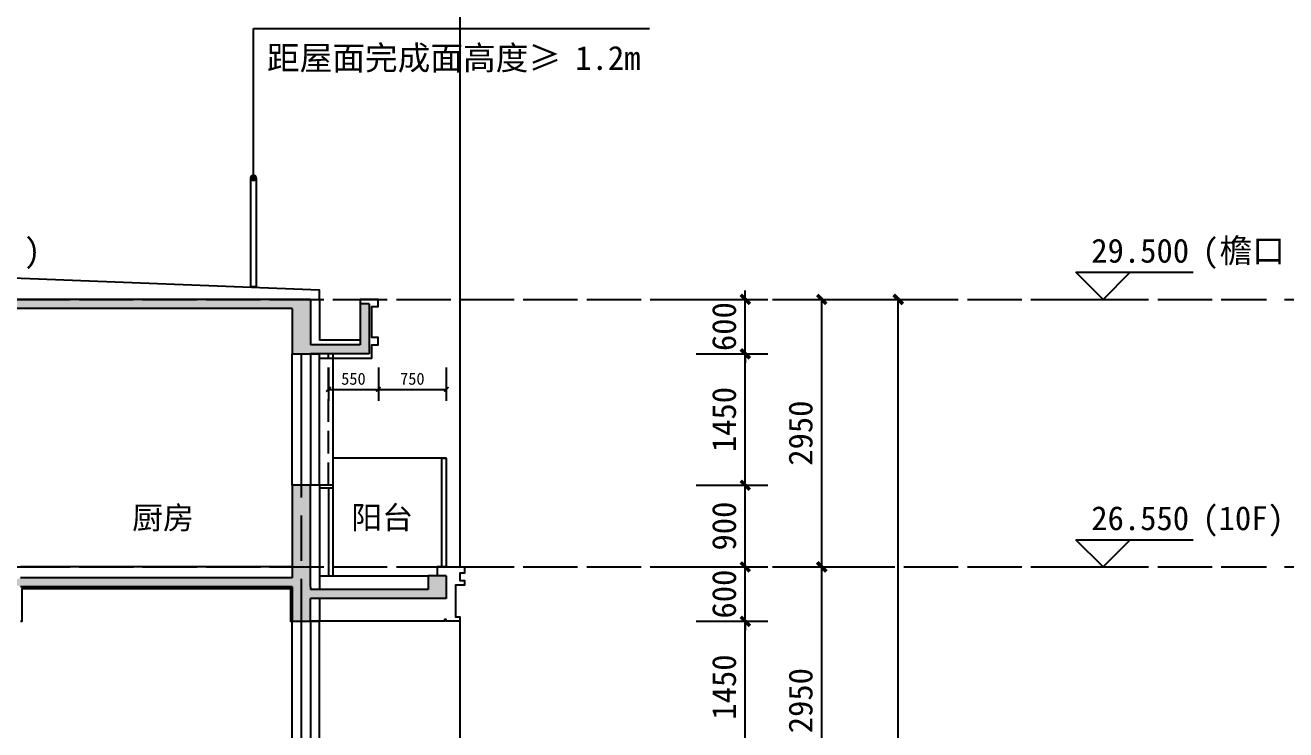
# Model space of a CAD drawing. Extents: x 646072 to 1012572, y -46617 to 16093.
# Drawn here: x 970542 to 984451, y -5198 to 2572 of the extents above; entities that cross this region are included whole.
import ezdxf
from ezdxf.enums import TextEntityAlignment as Align

# ---------------------------------------------------------------- set-up
doc = ezdxf.new("R2010")
doc.units = 0
doc.header["$LTSCALE"] = 1000
doc.header["$MEASUREMENT"] = 0
for name, pattern in [('3#楼-HZS$0$3#楼-HZS$0$__DASH', [0.35, 0.25, -0.1]), ('3#楼-HZS$0$DASH', [0.35, 0.25, -0.1]), ('3#楼-HZS$0$DOTE', [2.42, 2, -0.2, 0.02, -0.2]), ('DASH', [0.35, 0.25, -0.1])]:
    doc.linetypes.add(name, pattern=pattern)
doc.layers.get('Defpoints').update_dxf_attribs({"color": 4, "linetype": 'DASH'})
for name, color, linetype in [('3#楼-HZS$0$3#楼-HZS$0$A-ANNO-DIMS', 3, 'Continuous'), ('3#楼-HZS$0$3#楼-HZS$0$A-ANNO-NOTE', 3, 'Continuous'), ('3#楼-HZS$0$3#楼-HZS$0$A-ANNO-TEXT', 7, 'Continuous'), ('3#楼-HZS$0$3#楼-HZS$0$A-FLOR-HRAL', 71, 'Continuous'), ('3#楼-HZS$0$3#楼-HZS$0$DIM_ELEV', 3, 'Continuous'), ('3#楼-HZS$0$3#楼-HZS$0$DOTE', 1, '3#楼-HZS$0$DOTE'), ('3#楼-HZS$0$3#楼-HZS$0$PUB_DIM', 3, 'Continuous'), ('3#楼-HZS$0$3#楼-HZS$0$PUB_HATCH', 8, 'Continuous'), ('3#楼-HZS$0$3#楼-HZS$0$PUB_TEXT', 7, 'Continuous'), ('3#楼-HZS$0$3#楼-HZS$0$SURFACE', 6, 'Continuous'), ('3#楼-HZS$0$3#楼-HZS$0$WALL', 9, 'Continuous'), ('3#楼-HZS$0$3#楼-HZS$0$WINDOW', 4, 'Continuous'), ('3#楼-HZS$0$3#楼-HZS$0$新块$0$FF-TEXT', 50, 'Continuous')]:
    doc.layers.add(name, color=color, linetype=linetype)
doc.styles.add('3#楼-HZS$0$3#楼-HZS$0$_TCH_DIM', font='')
doc.styles.add('3#楼-HZS$0$3#楼-HZS$0$_TCH_DIM_T3', font='')
doc.styles.add('3#楼-HZS$0$3#楼-HZS$0$新块$0$DIA', font='')
doc.styles.get('3#楼-HZS$0$3#楼-HZS$0$_TCH_DIM').set_extended_font_data('SimSun')
doc.styles.get('3#楼-HZS$0$3#楼-HZS$0$_TCH_DIM_T3').set_extended_font_data('SimSun')
doc.styles.get('3#楼-HZS$0$3#楼-HZS$0$新块$0$DIA').set_extended_font_data('SimSun')
doc.dimstyles.new('3#楼-HZS$0$3#楼-HZS$0$_TCH_ARCH&&100', dxfattribs={"dimtxt": 264.345992, "dimasz": 100, "dimexe": 250, "dimexo": 300, "dimgap": 100, "dimtad": 1, "dimdec": 0, "dimzin": 0, "dimdsep": 46, "dimtxsty": '3#楼-HZS$0$3#楼-HZS$0$_TCH_DIM_T3', "dimblk": '3#楼-HZS$0$3#楼-HZS$0$_ArchTick', "dimcen": 0.09, "dimclrt": 7, "dimazin": 2, "dimtfac": 1, "dimtdec": 0, "dimtix": 1, "dimtmove": 2, "dimatfit": 3, "dimfxl": 100, "dimtolj": 1, "dimtzin": 0, "dimarcsym": 0})
doc.dimstyles.new('3#楼-HZS$0$3#楼-HZS$0$_TCH_ARCH&&50', dxfattribs={"dimtxt": 132.172996, "dimasz": 50, "dimexe": 125, "dimexo": 150, "dimgap": 50, "dimtad": 1, "dimdec": 0, "dimzin": 0, "dimdsep": 46, "dimtxsty": '3#楼-HZS$0$3#楼-HZS$0$_TCH_DIM_T3', "dimblk": '3#楼-HZS$0$3#楼-HZS$0$_ArchTick', "dimcen": 0.09, "dimclrt": 7, "dimazin": 2, "dimtfac": 1, "dimtdec": 0, "dimtix": 1, "dimtmove": 2, "dimatfit": 3, "dimfxl": 100, "dimtolj": 1, "dimtzin": 0, "dimarcsym": 0})

# ---------------------------------------------------------------- blocks, each defined once
blk = doc.blocks.new('3#楼-HZS$0$3#楼-HZS$0$$WINLIB2D$00000001')
at = {"color": 0}
for points in [[(-0.5, 0.5), (-0.5, -0.5)], [(-0.5, 0.5), (0.5, 0.5)], [(0.5, -0.5), (0.5, 0.5)], [(0.5, 0.1667), (-0.5, 0.1667)], [(0.5, -0.1667), (-0.5, -0.1667)], [(-0.5, -0.5), (0.5, -0.5)]]:
    blk.add_lwpolyline(points, dxfattribs=at)
blk = doc.blocks.new('3#楼-HZS$0$3#楼-HZS$0$_ArchTick')
at = {"color": 0, "linetype": 'ByBlock', "const_width": 0.4}
blk.add_lwpolyline([(-0.5, -0.5), (0.5, 0.5)], dxfattribs=at)
blk = doc.blocks.new('*D546')
at = {"layer": '3#楼-HZS$0$3#楼-HZS$0$PUB_DIM', "color": 0, "lineweight": -2, "transparency": 16777216}
for p, q in [((978787, -452), (979580, -452)), ((979330, -3402), (979330, -452)), ((978787, -3402), (979580, -3402))]:
    blk.add_line(p, q, dxfattribs=at)
at = {"layer": 'Defpoints', "color": 0, "transparency": 16777216}
for p in [(978487, -452), (979330, -452), (978487, -3402)]:
    blk.add_point(p, dxfattribs=at)
at = {"layer": '3#楼-HZS$0$3#楼-HZS$0$PUB_DIM', "color": 0, "lineweight": -2, "transparency": 16777216, "xscale": 100, "yscale": 100, "zscale": 100}
for p, rotation in [((979330, -452), 90), ((979330, -3402), 270)]:
    blk.add_blockref('3#楼-HZS$0$3#楼-HZS$0$_ArchTick', p, dxfattribs=dict(at, rotation=rotation))
at = {"layer": '3#楼-HZS$0$3#楼-HZS$0$PUB_DIM', "color": 7, "transparency": 16777216, "insert": (979098, -1927), "char_height": 264.3, "attachment_point": 5, "rotation": 90, "style": '3#楼-HZS$0$3#楼-HZS$0$_TCH_DIM_T3'}
blk.add_mtext('\\A1;2950', dxfattribs=at)
blk = doc.blocks.new('*D547')
at = {"layer": '3#楼-HZS$0$3#楼-HZS$0$PUB_DIM', "color": 0, "lineweight": -2, "transparency": 16777216}
for p, q in [((978787, -3402), (979580, -3402)), ((979330, -6352), (979330, -3402)), ((978787, -6352), (979580, -6352))]:
    blk.add_line(p, q, dxfattribs=at)
at = {"layer": 'Defpoints', "color": 0, "transparency": 16777216}
for p in [(978487, -3402), (979330, -3402), (978487, -6352)]:
    blk.add_point(p, dxfattribs=at)
at = {"layer": '3#楼-HZS$0$3#楼-HZS$0$PUB_DIM', "color": 0, "lineweight": -2, "transparency": 16777216, "xscale": 100, "yscale": 100, "zscale": 100}
for p, rotation in [((979330, -3402), 90), ((979330, -6352), 270)]:
    blk.add_blockref('3#楼-HZS$0$3#楼-HZS$0$_ArchTick', p, dxfattribs=dict(at, rotation=rotation))
at = {"layer": '3#楼-HZS$0$3#楼-HZS$0$PUB_DIM', "color": 7, "transparency": 16777216, "insert": (979098, -4877), "char_height": 264.3, "attachment_point": 5, "rotation": 90, "style": '3#楼-HZS$0$3#楼-HZS$0$_TCH_DIM_T3'}
blk.add_mtext('\\A1;2950', dxfattribs=at)
blk = doc.blocks.new('*D559')
at = {"layer": '3#楼-HZS$0$3#楼-HZS$0$PUB_DIM', "color": 0, "lineweight": -2, "transparency": 16777216}
for p, q in [((979630, -452), (980424, -452)), ((980174, -30052), (980174, -452)), ((979630, -30052), (980424, -30052))]:
    blk.add_line(p, q, dxfattribs=at)
at = {"layer": 'Defpoints', "color": 0, "transparency": 16777216}
for p in [(979330, -452), (980174, -452), (979330, -30052)]:
    blk.add_point(p, dxfattribs=at)
at = {"layer": '3#楼-HZS$0$3#楼-HZS$0$PUB_DIM', "color": 0, "lineweight": -2, "transparency": 16777216, "xscale": 100, "yscale": 100, "zscale": 100}
for p, rotation in [((980174, -452), 90), ((980174, -30052), 270)]:
    blk.add_blockref('3#楼-HZS$0$3#楼-HZS$0$_ArchTick', p, dxfattribs=dict(at, rotation=rotation))
at = {"layer": '3#楼-HZS$0$3#楼-HZS$0$PUB_DIM', "color": 7, "transparency": 16777216, "insert": (979942, -15252), "char_height": 264.3, "attachment_point": 5, "rotation": 90, "style": '3#楼-HZS$0$3#楼-HZS$0$_TCH_DIM_T3'}
blk.add_mtext('\\A1;29600', dxfattribs=at)
blk = doc.blocks.new('*D561')
at = {"layer": '3#楼-HZS$0$3#楼-HZS$0$PUB_DIM', "color": 0, "lineweight": -2, "transparency": 16777216}
for p, q in [((978487, -452), (978487, -352)), ((977943, -452), (978737, -452)), ((978487, -1052), (978487, -452)), ((977943, -1052), (978737, -1052)), ((978487, -1052), (978487, -1152))]:
    blk.add_line(p, q, dxfattribs=at)
at = {"layer": 'Defpoints', "color": 0, "transparency": 16777216}
for p in [(977643, -452), (978487, -452), (977643, -1052)]:
    blk.add_point(p, dxfattribs=at)
at = {"layer": '3#楼-HZS$0$3#楼-HZS$0$PUB_DIM', "color": 0, "lineweight": -2, "transparency": 16777216, "xscale": 100, "yscale": 100, "zscale": 100}
for p, rotation in [((978487, -452), 270), ((978487, -1052), 90)]:
    blk.add_blockref('3#楼-HZS$0$3#楼-HZS$0$_ArchTick', p, dxfattribs=dict(at, rotation=rotation))
at = {"layer": '3#楼-HZS$0$3#楼-HZS$0$PUB_DIM', "color": 7, "transparency": 16777216, "insert": (978254, -752), "char_height": 264.3, "attachment_point": 5, "rotation": 90, "style": '3#楼-HZS$0$3#楼-HZS$0$_TCH_DIM_T3'}
blk.add_mtext('\\A1;600', dxfattribs=at)
blk = doc.blocks.new('*D562')
at = {"layer": '3#楼-HZS$0$3#楼-HZS$0$PUB_DIM', "color": 0, "lineweight": -2, "transparency": 16777216}
for p, q in [((977943, -1052), (978737, -1052)), ((978487, -2502), (978487, -1052)), ((977943, -2502), (978737, -2502))]:
    blk.add_line(p, q, dxfattribs=at)
at = {"layer": 'Defpoints', "color": 0, "transparency": 16777216}
for p in [(977643, -1052), (978487, -1052), (977643, -2502)]:
    blk.add_point(p, dxfattribs=at)
at = {"layer": '3#楼-HZS$0$3#楼-HZS$0$PUB_DIM', "color": 0, "lineweight": -2, "transparency": 16777216, "xscale": 100, "yscale": 100, "zscale": 100}
for p, rotation in [((978487, -1052), 90), ((978487, -2502), 270)]:
    blk.add_blockref('3#楼-HZS$0$3#楼-HZS$0$_ArchTick', p, dxfattribs=dict(at, rotation=rotation))
at = {"layer": '3#楼-HZS$0$3#楼-HZS$0$PUB_DIM', "color": 7, "transparency": 16777216, "insert": (978254, -1777), "char_height": 264.3, "attachment_point": 5, "rotation": 90, "style": '3#楼-HZS$0$3#楼-HZS$0$_TCH_DIM_T3'}
blk.add_mtext('\\A1;1450', dxfattribs=at)
blk = doc.blocks.new('*D563')
at = {"layer": '3#楼-HZS$0$3#楼-HZS$0$PUB_DIM', "color": 0, "lineweight": -2, "transparency": 16777216}
for p, q in [((977943, -2502), (978737, -2502)), ((978487, -3402), (978487, -2502)), ((977943, -3402), (978737, -3402))]:
    blk.add_line(p, q, dxfattribs=at)
at = {"layer": 'Defpoints', "color": 0, "transparency": 16777216}
for p in [(977643, -2502), (978487, -2502), (977643, -3402)]:
    blk.add_point(p, dxfattribs=at)
at = {"layer": '3#楼-HZS$0$3#楼-HZS$0$PUB_DIM', "color": 0, "lineweight": -2, "transparency": 16777216, "xscale": 100, "yscale": 100, "zscale": 100}
for p, rotation in [((978487, -2502), 90), ((978487, -3402), 270)]:
    blk.add_blockref('3#楼-HZS$0$3#楼-HZS$0$_ArchTick', p, dxfattribs=dict(at, rotation=rotation))
at = {"layer": '3#楼-HZS$0$3#楼-HZS$0$PUB_DIM', "color": 7, "transparency": 16777216, "insert": (978254, -2952), "char_height": 264.3, "attachment_point": 5, "rotation": 90, "style": '3#楼-HZS$0$3#楼-HZS$0$_TCH_DIM_T3'}
blk.add_mtext('\\A1;900', dxfattribs=at)
blk = doc.blocks.new('*D564')
at = {"layer": '3#楼-HZS$0$3#楼-HZS$0$PUB_DIM', "color": 0, "lineweight": -2, "transparency": 16777216}
for p, q in [((978487, -3402), (978487, -3302)), ((977943, -3402), (978737, -3402)), ((978487, -4002), (978487, -3402)), ((977943, -4002), (978737, -4002)), ((978487, -4002), (978487, -4102))]:
    blk.add_line(p, q, dxfattribs=at)
at = {"layer": 'Defpoints', "color": 0, "transparency": 16777216}
for p in [(977643, -3402), (978487, -3402), (977643, -4002)]:
    blk.add_point(p, dxfattribs=at)
at = {"layer": '3#楼-HZS$0$3#楼-HZS$0$PUB_DIM', "color": 0, "lineweight": -2, "transparency": 16777216, "xscale": 100, "yscale": 100, "zscale": 100}
for p, rotation in [((978487, -3402), 270), ((978487, -4002), 90)]:
    blk.add_blockref('3#楼-HZS$0$3#楼-HZS$0$_ArchTick', p, dxfattribs=dict(at, rotation=rotation))
at = {"layer": '3#楼-HZS$0$3#楼-HZS$0$PUB_DIM', "color": 7, "transparency": 16777216, "insert": (978254, -3702), "char_height": 264.3, "attachment_point": 5, "rotation": 90, "style": '3#楼-HZS$0$3#楼-HZS$0$_TCH_DIM_T3'}
blk.add_mtext('\\A1;600', dxfattribs=at)
blk = doc.blocks.new('*D565')
at = {"layer": '3#楼-HZS$0$3#楼-HZS$0$PUB_DIM', "color": 0, "lineweight": -2, "transparency": 16777216}
for p, q in [((977943, -4002), (978737, -4002)), ((978487, -5452), (978487, -4002)), ((977943, -5452), (978737, -5452))]:
    blk.add_line(p, q, dxfattribs=at)
at = {"layer": 'Defpoints', "color": 0, "transparency": 16777216}
for p in [(977643, -4002), (978487, -4002), (977643, -5452)]:
    blk.add_point(p, dxfattribs=at)
at = {"layer": '3#楼-HZS$0$3#楼-HZS$0$PUB_DIM', "color": 0, "lineweight": -2, "transparency": 16777216, "xscale": 100, "yscale": 100, "zscale": 100}
for p, rotation in [((978487, -4002), 90), ((978487, -5452), 270)]:
    blk.add_blockref('3#楼-HZS$0$3#楼-HZS$0$_ArchTick', p, dxfattribs=dict(at, rotation=rotation))
at = {"layer": '3#楼-HZS$0$3#楼-HZS$0$PUB_DIM', "color": 7, "transparency": 16777216, "insert": (978254, -4727), "char_height": 264.3, "attachment_point": 5, "rotation": 90, "style": '3#楼-HZS$0$3#楼-HZS$0$_TCH_DIM_T3'}
blk.add_mtext('\\A1;1450', dxfattribs=at)
blk = doc.blocks.new('*D885')
at = {"layer": '3#楼-HZS$0$3#楼-HZS$0$A-ANNO-DIMS', "color": 0, "lineweight": -2, "transparency": 16777216}
for p, q in [((973888, -1202), (973888, -1569)), ((974438, -1202), (974438, -1569)), ((973888, -1444), (974438, -1444))]:
    blk.add_line(p, q, dxfattribs=at)
at = {"layer": 'Defpoints', "color": 0, "transparency": 16777216}
for p in [(973888, -1052), (974438, -1052), (974438, -1444)]:
    blk.add_point(p, dxfattribs=at)
at = {"layer": '3#楼-HZS$0$3#楼-HZS$0$A-ANNO-DIMS', "color": 0, "lineweight": -2, "transparency": 16777216, "xscale": 50, "yscale": 50, "zscale": 50, "rotation": 180}
blk.add_blockref('3#楼-HZS$0$3#楼-HZS$0$_ArchTick', (973888, -1444), dxfattribs=at)
at = {"layer": '3#楼-HZS$0$3#楼-HZS$0$A-ANNO-DIMS', "color": 0, "lineweight": -2, "transparency": 16777216, "xscale": 50, "yscale": 50, "zscale": 50}
blk.add_blockref('3#楼-HZS$0$3#楼-HZS$0$_ArchTick', (974438, -1444), dxfattribs=at)
at = {"layer": '3#楼-HZS$0$3#楼-HZS$0$A-ANNO-DIMS', "color": 7, "transparency": 16777216, "insert": (974163, -1328), "char_height": 132.2, "attachment_point": 5, "style": '3#楼-HZS$0$3#楼-HZS$0$_TCH_DIM_T3'}
blk.add_mtext('\\A1;550', dxfattribs=at)
blk = doc.blocks.new('*D886')
at = {"layer": '3#楼-HZS$0$3#楼-HZS$0$A-ANNO-DIMS', "color": 0, "lineweight": -2, "transparency": 16777216}
for p, q in [((974438, -1202), (974438, -1569)), ((975188, -1202), (975188, -1569)), ((974438, -1444), (975188, -1444))]:
    blk.add_line(p, q, dxfattribs=at)
at = {"layer": 'Defpoints', "color": 0, "transparency": 16777216}
for p in [(974438, -1052), (975188, -1052), (975188, -1444)]:
    blk.add_point(p, dxfattribs=at)
at = {"layer": '3#楼-HZS$0$3#楼-HZS$0$A-ANNO-DIMS', "color": 0, "lineweight": -2, "transparency": 16777216, "xscale": 50, "yscale": 50, "zscale": 50, "rotation": 180}
blk.add_blockref('3#楼-HZS$0$3#楼-HZS$0$_ArchTick', (974438, -1444), dxfattribs=at)
at = {"layer": '3#楼-HZS$0$3#楼-HZS$0$A-ANNO-DIMS', "color": 0, "lineweight": -2, "transparency": 16777216, "xscale": 50, "yscale": 50, "zscale": 50}
blk.add_blockref('3#楼-HZS$0$3#楼-HZS$0$_ArchTick', (975188, -1444), dxfattribs=at)
at = {"layer": '3#楼-HZS$0$3#楼-HZS$0$A-ANNO-DIMS', "color": 7, "transparency": 16777216, "insert": (974813, -1328), "char_height": 132.2, "attachment_point": 5, "style": '3#楼-HZS$0$3#楼-HZS$0$_TCH_DIM_T3'}
blk.add_mtext('\\A1;750', dxfattribs=at)

msp = doc.modelspace()

# ---------------------------------------------------------------- hatches: boundary and pattern name
at = {"layer": '3#楼-HZS$0$3#楼-HZS$0$PUB_HATCH'}
for points in [[(973487.9, -551.8), (973687.9, -451.8), (962387.9, -451.8), (962587.9, -551.8)], [(973687.9, -451.8), (973487.9, -551.8), (973487.9, -951.8), (973621.3, -985.1), (973687.9, -951.8)], [(974237.9, -501.8), (974237.9, -951.8), (974337.9, -1051.8), (974337.9, -501.8)], [(973487.9, -951.8), (973487.9, -1051.8), (973687.9, -1051.8), (973621.3, -985.1)], [(974337.9, -1051.8), (974237.9, -951.8), (973687.9, -951.8), (973621.3, -985.1), (973687.9, -1051.8)], [(973687.9, -3621.8), (973687.9, -2501.8), (973487.9, -2501.8), (973487.9, -3521.8), (973554.6, -3588.5)], [(973554.6, -3588.5), (973487.9, -3521.8), (970487.9, -3521.8), (970387.9, -3571.8), (970487.9, -3621.8), (973487.9, -3621.8)], [(973554.6, -3588.5), (973487.9, -3621.8), (973487.9, -3651.8), (973621.3, -3685.1), (973687.9, -3651.8), (973687.9, -3621.8)], [(974987.9, -3501.8), (974987.9, -3651.8), (975187.9, -3751.8), (975187.9, -3501.8)], [(973487.9, -3651.8), (973487.9, -4001.8), (973687.9, -4001.8), (973687.9, -3751.8), (973621.3, -3685.1)], [(975187.9, -3751.8), (974987.9, -3651.8), (973687.9, -3651.8), (973621.3, -3685.1), (973687.9, -3751.8)]]:
    msp.add_hatch(color=256, dxfattribs=at).paths.add_polyline_path(points)

# ---------------------------------------------------------------- linework, layer by layer
at = {"color": 251}
for points in [[(966287.9, -191.3), (966287.9, 3498.2), (975337.9, 3498.2), (975337.9, -3401.8)], [(975337.9, -4001.8), (975337.9, -9301.8)]]:
    msp.add_lwpolyline(points, dxfattribs=at)
at = {"color": 2}
for points in [[(974437.9, -951.8), (974437.9, -871.8), (974367.9, -871.8), (974367.9, -871.8), (974367.9, -871.8), (974367.9, -871.8), (974367.9, -871.8), (974367.9, -841.8), (974367.9, -841.8), (974367.9, -531.8), (974437.9, -531.8), (974437.9, -451.8), (974237.9, -451.8), (974237.9, -501.8)], [(973787.9, -1101.8), (974367.9, -1101.8), (974367.9, -951.8), (974437.9, -951.8), (974437.9, -871.8)], [(973937.9, -2501.8), (973787.9, -2501.8), (973787.9, -2531.8), (973937.9, -2531.8), (973937.9, -2501.8)], [(973887.9, -2531.8), (973887.9, -3501.8)], [(975187.9, -3401.8), (975387.9, -3401.8), (975387.9, -3471.8), (975337.9, -3471.8), (975337.9, -3551.8), (975387.9, -3551.8), (975387.9, -3601.8), (975287.9, -3601.8), (975287.9, -3951.8), (975337.9, -3951.8), (975337.9, -4001.8), (975187.9, -4001.8), (975187.9, -3981.8), (975167.9, -3981.8), (975167.9, -4001.8), (973787.9, -4001.8)], [(975187.9, -3401.8), (975087.9, -3401.8), (975087.9, -3501.8)]]:
    msp.add_lwpolyline(points, dxfattribs=at)
at = {"color": 251, "linetype": '3#楼-HZS$0$DASH'}
msp.add_lwpolyline([(973887.9, -2501.8), (973887.9, -1051.8)], dxfattribs=at)
at = {"color": 8}
msp.add_lwpolyline([(973937.9, -3501.8), (973937.9, -1051.8)], dxfattribs=at)
at = {"layer": '3#楼-HZS$0$3#楼-HZS$0$A-ANNO-NOTE'}
for p, q in [((973059.8, 888.3), (973059.8, 2534.1)), ((973059.8, 2534.1), (977428.2, 2534.1))]:
    msp.add_line(p, q, dxfattribs=at)
at = {"layer": '3#楼-HZS$0$3#楼-HZS$0$A-ANNO-NOTE', "const_width": 40}
msp.add_lwpolyline([(973059.8, 868.3, 1), (973059.8, 908.3, 1)], format="xyb", close=True, dxfattribs=at)
at = {"layer": '3#楼-HZS$0$3#楼-HZS$0$A-FLOR-HRAL'}
msp.add_lwpolyline([(973029.8, 888.3), (973089.8, 888.3), (973089.8, -309.5), (973029.8, -311.7)], close=True, dxfattribs=at)
at = {"layer": '3#楼-HZS$0$3#楼-HZS$0$DIM_ELEV'}
for p, q in [((982434.2, -451.8), (982134.2, -151.8)), ((982134.2, -151.8), (983430.2, -151.8)), ((982434.2, -451.8), (982734.2, -151.8)), ((981734.2, -451.8), (982734.2, -451.8)), ((982434.2, -3401.8), (982134.2, -3101.8)), ((982134.2, -3101.8), (983430.2, -3101.8)), ((982434.2, -3401.8), (982734.2, -3101.8)), ((981734.2, -3401.8), (982734.2, -3401.8))]:
    msp.add_line(p, q, dxfattribs=at)
at = {"layer": '3#楼-HZS$0$3#楼-HZS$0$DOTE', "linetype": '3#楼-HZS$0$3#楼-HZS$0$__DASH', "ltscale": 2}
for p, q in [((952237.2, -451.8), (984722.8, -451.8)), ((953037.2, -451.8), (983922.8, -451.8)), ((973588, -2135.1), (973588, -37248.6)), ((952237.2, -3401.8), (984722.8, -3401.8)), ((953037.2, -3401.8), (983922.8, -3401.8))]:
    msp.add_line(p, q, dxfattribs=at)
at = {"layer": '3#楼-HZS$0$3#楼-HZS$0$SURFACE'}
for p, q in [((973787.9, -451.8), (973787.9, -901.8)), ((974237.9, -901.8), (973787.9, -901.8)), ((973787.9, -2501.8), (973687.9, -2501.8)), ((973787.9, -2501.8), (973787.9, -3621.8)), ((973487.9, -3401.8), (970487.9, -3401.8)), ((973787.9, -3621.8), (973787.9, -3651.8)), ((973787.9, -3751.8), (973787.9, -4001.8)), ((973787.9, -4001.8), (973687.9, -4001.8))]:
    msp.add_line(p, q, dxfattribs=at)
for points in [[(973787.9, -451.8), (973787.9, -351.8), (968237.9, -134.8)], [(973687.9, -3401.8), (973787.9, -3401.8)], [(973787.9, -3501.8), (974987.9, -3501.8)], [(970487.9, -4001.8), (970507.9, -4001.8), (970507.9, -3641.8), (973467.9, -3641.8), (973467.9, -4001.8), (973487.9, -4001.8)]]:
    msp.add_lwpolyline(points, dxfattribs=at)
at = {"layer": '3#楼-HZS$0$3#楼-HZS$0$WALL'}
for p, q in [((973687.9, -451.8), (962387.9, -451.8)), ((973487.9, -551.8), (962587.9, -551.8)), ((973487.9, -551.8), (973487.9, -951.8)), ((973687.9, -451.8), (973687.9, -951.8)), ((974237.9, -501.8), (974237.9, -951.8)), ((974337.9, -501.8), (974237.9, -501.8)), ((974337.9, -501.8), (974337.9, -1051.8)), ((973487.9, -951.8), (973487.9, -1051.8)), ((974237.9, -951.8), (973687.9, -951.8)), ((973487.9, -1051.8), (973687.9, -1051.8)), ((974337.9, -1051.8), (973687.9, -1051.8)), ((973687.9, -2501.8), (973487.9, -2501.8)), ((973487.9, -2501.8), (973487.9, -3521.8)), ((973687.9, -3621.8), (973687.9, -2501.8)), ((973487.9, -3521.8), (970487.9, -3521.8)), ((974987.9, -3501.8), (974987.9, -3651.8)), ((975187.9, -3501.8), (974987.9, -3501.8)), ((975187.9, -3501.8), (975187.9, -3751.8)), ((973487.9, -3621.8), (970487.9, -3621.8)), ((973487.9, -3621.8), (973487.9, -3651.8)), ((973487.9, -3651.8), (973487.9, -4001.8)), ((973687.9, -3621.8), (973687.9, -3651.8)), ((974987.9, -3651.8), (973687.9, -3651.8)), ((975187.9, -3751.8), (973687.9, -3751.8)), ((973687.9, -4001.8), (973687.9, -3751.8)), ((973487.9, -4001.8), (973687.9, -4001.8))]:
    msp.add_line(p, q, dxfattribs=at)
at = {"layer": '3#楼-HZS$0$3#楼-HZS$0$WINDOW'}
msp.add_lwpolyline([(975187.9, -2201.8), (973937.9, -2201.8)], dxfattribs=at)
msp.add_lwpolyline([(975137.9, -3401.8), (975137.9, -2201.8), (975187.9, -2201.8), (975187.9, -3401.8)], close=True, dxfattribs=at)

# ---------------------------------------------------------------- block references
at = {"layer": '3#楼-HZS$0$3#楼-HZS$0$WINDOW', "xscale": -1450.000000059605, "yscale": 300, "zscale": 300}
for p, rotation in [((973637.9, -1776.8), 270.0000000011182), ((973637.9, -4726.8), 270)]:
    msp.add_blockref('3#楼-HZS$0$3#楼-HZS$0$$WINLIB2D$00000001', p, dxfattribs=dict(at, rotation=rotation))

# ---------------------------------------------------------------- texts
at = {"layer": '3#楼-HZS$0$3#楼-HZS$0$A-ANNO-TEXT', "color": 7, "style": '3#楼-HZS$0$3#楼-HZS$0$_TCH_DIM'}
for s, p in [('距屋面完成面高度≥', (973208.9, 2079.1)), ('1.2m', (976611.4, 2079.1))]:
    msp.add_text(s, height=264.35, dxfattribs=at).set_placement(p)
at = {"layer": '3#楼-HZS$0$3#楼-HZS$0$PUB_TEXT', "color": 7, "style": '3#楼-HZS$0$3#楼-HZS$0$_TCH_DIM'}
for s, height, p in [(')', 264.3, (970530.1, -46.8)), ('29.500', 264.35, (982304.5, -46.8)), ('(', 264.3, (983530.2, -46.8)), ('檐口', 264.35, (983719.3, -46.8)), ('26.550', 264.35, (982304.5, -2996.8)), ('(10F)', 264.35, (983530.2, -2996.8))]:
    msp.add_text(s, height=height, dxfattribs=at).set_placement(p)
at = {"layer": '3#楼-HZS$0$3#楼-HZS$0$新块$0$FF-TEXT', "style": '3#楼-HZS$0$3#楼-HZS$0$新块$0$DIA'}
for s, p in [('厨房', (972061.8, -2854.9)), ('阳台', (974480, -2851.8))]:
    msp.add_text(s, height=250, rotation=359.91517, dxfattribs=at).set_placement(p, align=Align.MIDDLE)

# ---------------------------------------------------------------- dimensions: what is measured, and where the dimension line sits
at = {"layer": '3#楼-HZS$0$3#楼-HZS$0$A-ANNO-DIMS'}
for p1, p2, picture, middle in [((973887.9, -1051.8), (974437.9, -1051.8), '*D885', (974162.9, -1327.9)), ((974437.9, -1051.8), (975187.9, -1051.8), '*D886', (974812.9, -1327.9))]:
    dim = msp.add_aligned_dim(p1=p1, p2=p2, distance=-392.2, dimstyle='3#楼-HZS$0$3#楼-HZS$0$_TCH_ARCH&&50', dxfattribs=at)
    dim.commit()
    dim.dimension.update_dxf_attribs({"geometry": picture, "text_midpoint": middle})
at = {"layer": '3#楼-HZS$0$3#楼-HZS$0$PUB_DIM'}
for p1, p2, picture, middle in [((977642.8, -1051.8), (977642.8, -451.8), '*D561', (978254.3, -751.8)), ((978486.5, -3401.8), (978486.5, -451.8), '*D546', (979098, -1926.8)), ((979330.2, -30051.8), (979330.2, -451.8), '*D559', (979941.7, -15251.8)), ((977642.8, -2501.8), (977642.8, -1051.8), '*D562', (978254.3, -1776.8)), ((977642.8, -3401.8), (977642.8, -2501.8), '*D563', (978254.3, -2951.8)), ((977642.8, -4001.8), (977642.8, -3401.8), '*D564', (978254.3, -3701.8)), ((978486.5, -6351.8), (978486.5, -3401.8), '*D547', (979098, -4876.8)), ((977642.8, -5451.8), (977642.8, -4001.8), '*D565', (978254.3, -4726.8))]:
    dim = msp.add_aligned_dim(p1=p1, p2=p2, distance=-843.7, dimstyle='3#楼-HZS$0$3#楼-HZS$0$_TCH_ARCH&&100', dxfattribs=at)
    dim.commit()
    dim.dimension.update_dxf_attribs({"geometry": picture, "text_midpoint": middle})

doc.saveas('drawing.dxf')
